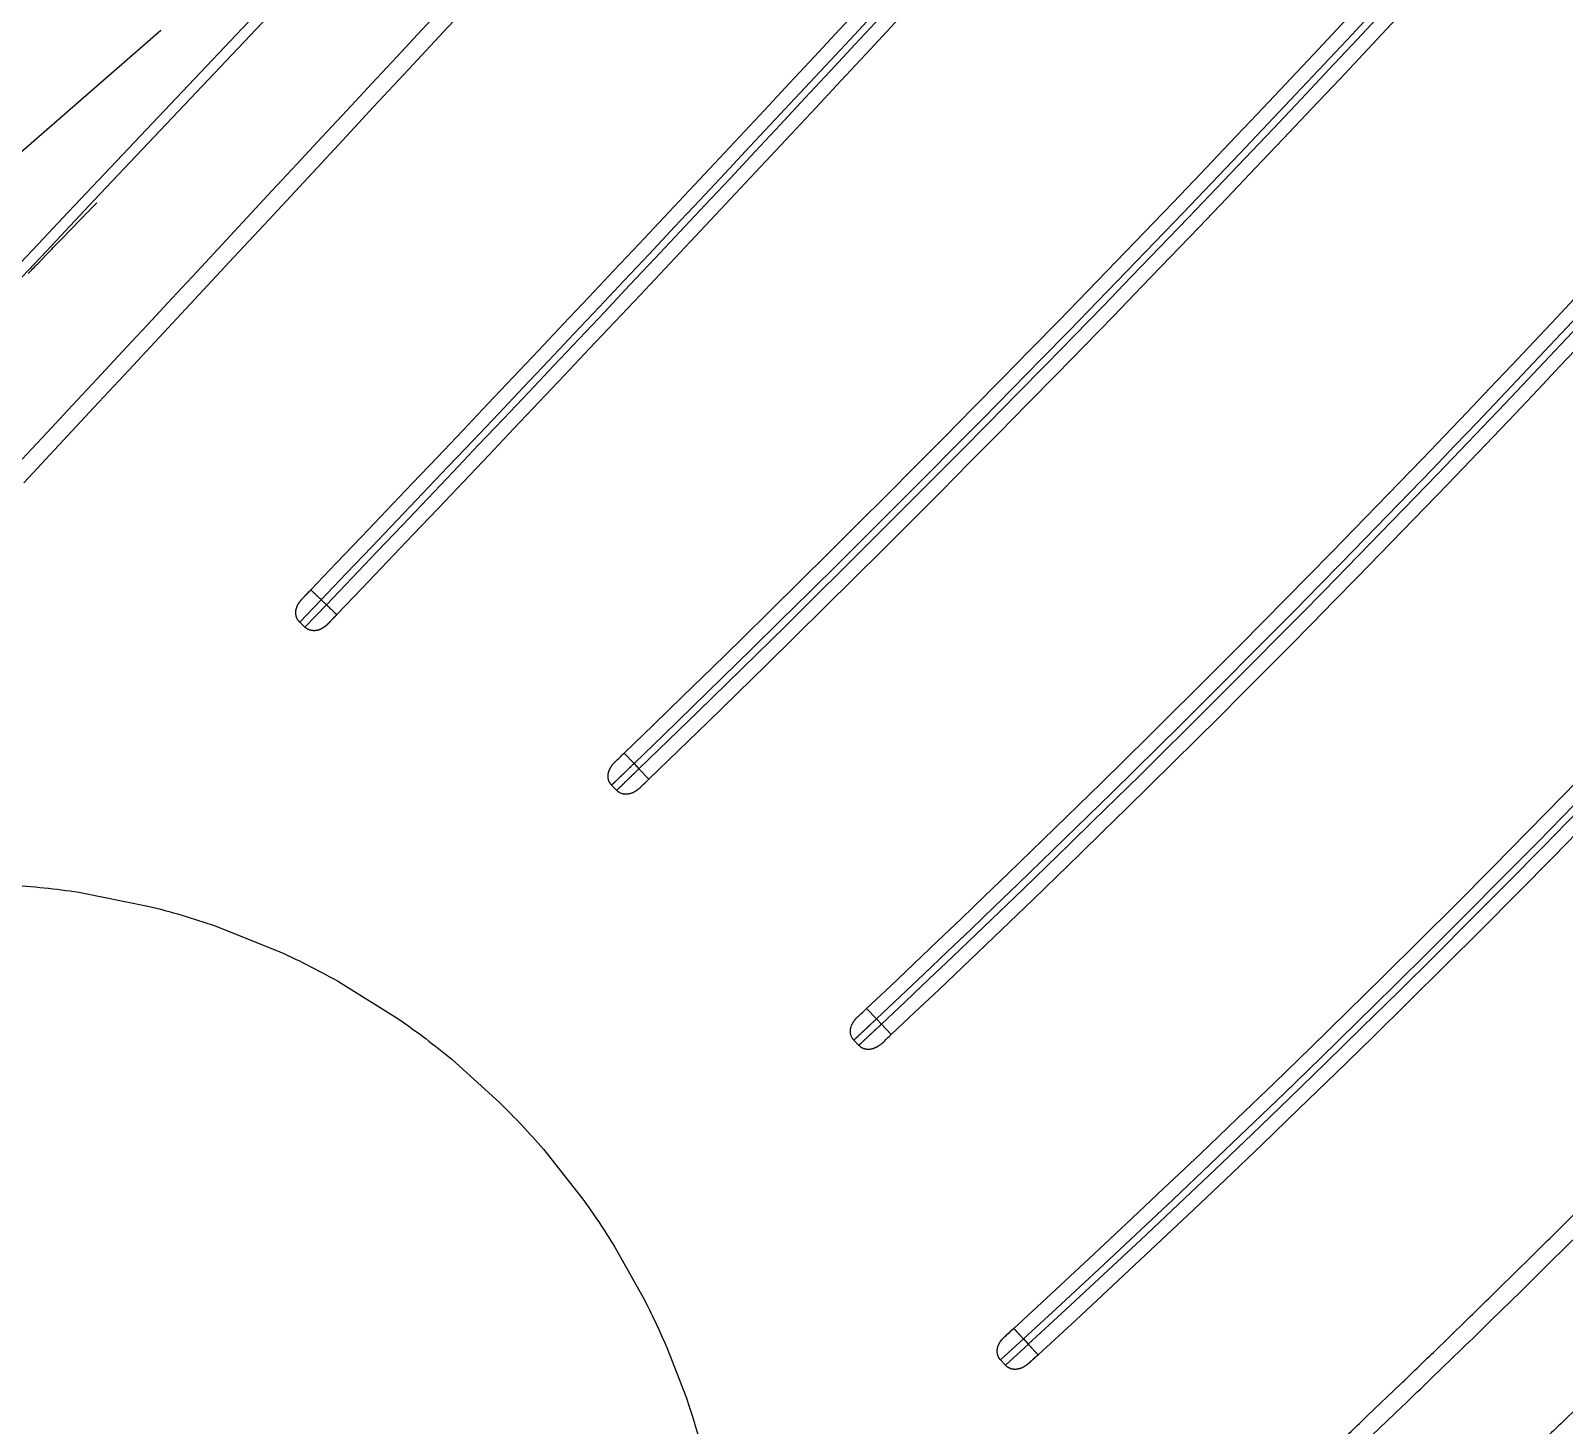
# Model space of a CAD drawing. Extents: x 527 to 614, y 487 to 635.
# Drawn here: x 597.581 to 599.717, y 514.721 to 516.664 of the extents above; entities that cross this region are included whole.
import ezdxf

# ---------------------------------------------------------------- set-up
doc = ezdxf.new("R2010")
doc.units = 0
doc.header["$MEASUREMENT"] = 0
doc.layers.add('1', color=4, linetype='Continuous')
doc.layers.add('204', color=7, linetype='Continuous')

# ---------------------------------------------------------------- blocks, each defined once
blk = doc.blocks.new('55')
at = {"layer": '204', "color": 4, "linetype": 'Continuous'}
for p, q in [((-4.838795, -3.407174), (-6.270429, -4.651675)), ((-4.615536, -4.200095), (-4.645482, -4.231372)), ((-4.638165, -4.238378), (-4.608219, -4.2071)), ((-4.615493, -4.200136), (-4.60827, -4.207052)), ((-4.638208, -4.238336), (-4.645431, -4.23142)), ((-4.179693, -4.428395), (-4.193582, -4.414004)), ((-4.179693, -4.428395), (-4.17276, -4.435601)), ((-4.17276, -4.435601), (-4.158871, -4.449992)), ((-4.203945, -4.465643), (-4.210878, -4.458437)), ((-3.84187, -4.784099), (-3.855577, -4.769535)), ((-3.84187, -4.784099), (-3.835031, -4.791395)), ((-3.835031, -4.791395), (-3.821324, -4.805959)), ((-3.866597, -4.821036), (-3.873436, -4.81374)), ((-3.637158, -5.229986), (-3.669101, -5.259221)), ((-3.637117, -5.230031), (-3.630366, -5.237408)), ((-3.662242, -5.266715), (-3.630299, -5.237481)), ((-3.662282, -5.266671), (-3.669034, -5.259294))]:
    blk.add_line(p, q, dxfattribs=at)
for points in [[(-3.151345, -5.364162), (-3.109678, -5.324321, 0.00073072), (-3.068124, -5.284357), (-3.026685, -5.244264, 0.00073081), (-2.985358, -5.204049), (-2.944148, -5.163706, 0.00073083), (-2.90305, -5.123241), (-2.862071, -5.082649, 0.00073086)], [(-3.20371, -5.380703, 0.0008093), (-3.157626, -5.336854), (-3.111691, -5.292854, 0.00080931), (-3.065898, -5.248709), (-3.020252, -5.204414, 0.00080925), (-2.974749, -5.159974), (-2.929393, -5.115383, 0.00080913), (-2.88418, -5.070647), (-2.839115, -5.025761, 0.00080895)], [(-2.837286, -5.29807), (-2.888534, -5.348108, -0.00089988), (-2.939966, -5.397971)], [(-4.815951, -3.383216, -0.00006143), (-4.793104, -3.359274)], [(-1.030664, 0.295698, -0.00000094), (-1.065456, 0.258308)], [(-1.100247, 0.220917, -0.00000086), (-1.13504, 0.183527)], [(-1.169832, 0.146137, -0.00000077), (-1.204625, 0.108746)], [(-1.239418, 0.071355, -0.00000068), (-1.274211, 0.033965)], [(-1.309005, -0.003426, -0.0000006), (-1.343799, -0.040817)], [(-1.378593, -0.078208, -0.00000051), (-1.413388, -0.1156)], [(-1.448182, -0.152991, -0.00000042), (-1.482977, -0.190382)], [(-1.517772, -0.227774, -0.00000034), (-1.552567, -0.265165)], [(-1.587362, -0.302557, -0.00000025), (-1.622158, -0.339948)], [(-1.656953, -0.37734, -0.00000016), (-1.691748, -0.414732)], [(-1.726544, -0.452123, -0.00000007), (-1.76134, -0.489515)], [(-1.865726, -0.60169, 0.00000006), (-1.900522, -0.639082)], [(-1.935318, -0.676474, 0.00000005), (-1.970113, -0.713866)], [(-2.004909, -0.751257, 0.00000005), (-2.039704, -0.788649)], [(-2.0745, -0.826041, 0.00000005), (-2.109295, -0.863433)], [(-2.144091, -0.900825, 0.00000005), (-2.178886, -0.938217)], [(-2.213682, -0.975608, 0.00000005), (-2.248478, -1.013)], [(-2.283273, -1.050392, 0.00000005), (-2.318069, -1.087784)], [(-2.352864, -1.125176, 0.00000005), (-2.38766, -1.162568)], [(-2.422455, -1.19996, 0.00000005), (-2.45725, -1.237351)], [(-2.492046, -1.274743, 0.00000005), (-2.526841, -1.312135)], [(-2.561637, -1.349527, 0.00000005), (-2.596432, -1.386919)], [(-2.631228, -1.424311, 0.00000005), (-2.666023, -1.461703)], [(-2.700818, -1.499095, 0.00000005), (-2.735614, -1.536487)], [(-2.770409, -1.573879, 0.00000005), (-2.805205, -1.611271)], [(-2.84, -1.648663, 0.00000005), (-2.874795, -1.686055)], [(-2.909591, -1.723447, 0.00000005), (-2.944386, -1.760839)], [(-2.979181, -1.798231, 0.00000005), (-3.013977, -1.835623)], [(-3.048772, -1.873015, 0.00000005), (-3.083567, -1.910407)], [(-3.118363, -1.947799, 0.00000005), (-3.153158, -1.985191)], [(-3.187953, -2.022583, 0.00000005), (-3.222749, -2.059975)], [(-3.257544, -2.097367, 0.00000005), (-3.292339, -2.134759)], [(-3.327135, -2.172151, 0.00000005), (-3.36193, -2.209543)], [(-3.396725, -2.246935, 0.00000005), (-3.43152, -2.284328)], [(-3.466316, -2.32172, 0.00000005), (-3.501111, -2.359112)], [(-3.535906, -2.396504, 0.00000005), (-3.570701, -2.433896)], [(-3.605496, -2.471288, 0.00000005), (-3.640292, -2.50868)], [(-3.675087, -2.546073, 0.00000005), (-3.709882, -2.583465)], [(-3.744677, -2.620857, 0.00000005), (-3.779472, -2.658249)], [(-3.814267, -2.695641, 0.00000005), (-3.849063, -2.733033)], [(-3.883858, -2.770426, 0.00000005), (-3.918653, -2.807818)], [(-3.953448, -2.84521, 0.00000005), (-3.988243, -2.882602)], [(-4.023038, -2.919995, 0.00000005), (-4.057833, -2.957387)], [(-4.092628, -2.994779, 0.00000005), (-4.127423, -3.032171)], [(-4.162218, -3.069564, 0.00000005), (-4.197014, -3.106956)], [(-4.231809, -3.144348, 0.00000005), (-4.266604, -3.18174)], [(-4.301399, -3.219133, 0.00000005), (-4.336194, -3.256525)], [(-4.370989, -3.293917, 0.00000005), (-4.405784, -3.33131)], [(-4.440579, -3.368702, 0.00000005), (-4.475374, -3.406094), (-4.510169, -3.443487, 0.00000005), (-4.544964, -3.480879), (-4.579759, -3.518271, 0.00000005), (-4.614554, -3.555664), (-4.649349, -3.593056, 0.00000005), (-4.684144, -3.630448), (-4.718938, -3.667841, 0.00000005), (-4.753733, -3.705233), (-4.788528, -3.742626, 0.00000005), (-4.823323, -3.780018), (-4.858118, -3.81741, 0.00000005), (-4.892913, -3.854803), (-4.927708, -3.892195, 0.00000006), (-4.962503, -3.929588), (-4.997298, -3.96698, 0.00000006), (-5.032093, -4.004373)], [(-5.066888, -4.041765, 0.00000006), (-5.101682, -4.079158)], [(-5.136476, -4.116549, 0.00000006), (-5.171272, -4.153943)], [(-5.206071, -4.19134, 0.00000005), (-5.240862, -4.228728)], [(-5.275639, -4.266101, 0.00000006), (-5.310451, -4.303513)], [(-5.345316, -4.340981, 0.00000005), (-5.380041, -4.378298)], [(-5.414557, -4.415391, 0.00000008), (-5.44963, -4.453083)], [(-5.485522, -4.491655, -0.00000005), (-5.51922, -4.527868)], [(-5.549684, -4.560606, 0.00000062), (-5.588809, -4.602653)], [(-5.649071, -4.667417, 0.00000318), (-5.727989, -4.752233)], [(-0.88808, 0.413868, -0.00000008), (-0.936805, 0.361503)], [(-0.98553, 0.309139, -0.00000008), (-1.034255, 0.256774)], [(-1.082979, 0.204409, -0.00000006), (-1.131704, 0.152045)], [(-1.180429, 0.09968, -0.00000004), (-1.229154, 0.047316)], [(-1.277879, -0.005049, -0.00000003), (-1.326604, -0.057414)], [(-1.667679, -0.423967, 0.00000004), (-1.716404, -0.476332)], [(-1.765129, -0.528696, 0.00000005), (-1.813854, -0.581061)], [(-1.862579, -0.633426, 0.00000006), (-1.911304, -0.685791)], [(-1.960029, -0.738156, 0.00000006), (-2.008754, -0.79052)], [(-2.057479, -0.842885, 0.00000006), (-2.106204, -0.89525)], [(-2.154929, -0.947615, 0.00000006), (-2.203654, -0.99998)], [(-2.252379, -1.052345, 0.00000006), (-2.301104, -1.10471)], [(-2.349829, -1.157075, 0.00000006), (-2.398553, -1.20944)], [(-2.447278, -1.261805, 0.00000006), (-2.496003, -1.31417)], [(-2.544728, -1.366535, 0.00000006), (-2.593453, -1.4189)], [(-2.642177, -1.471265, 0.00000006), (-2.690902, -1.52363)], [(-2.739627, -1.575995, 0.00000006), (-2.788352, -1.62836)], [(-2.837076, -1.680725, 0.00000006), (-2.885801, -1.73309)], [(-2.934526, -1.785455, 0.00000006), (-2.983251, -1.83782)], [(-3.031975, -1.890185, 0.00000006), (-3.0807, -1.94255)], [(-3.129424, -1.994915, 0.00000006), (-3.178149, -2.04728)], [(-3.226874, -2.099646, 0.00000006), (-3.275598, -2.152011)], [(-3.324323, -2.204376, 0.00000006), (-3.373047, -2.256741)], [(-3.421772, -2.309106, 0.00000006), (-3.470497, -2.361471)], [(-3.519221, -2.413837, 0.00000006), (-3.567946, -2.466202)], [(-3.61667, -2.518567, 0.00000006), (-3.665395, -2.570932)], [(-3.714119, -2.623298, 0.00000006), (-3.762844, -2.675663)], [(-3.811568, -2.728028, 0.00000006), (-3.860293, -2.780394)], [(-3.909017, -2.832759, 0.00000006), (-3.957741, -2.885124)], [(-4.006466, -2.93749, 0.00000006), (-4.05519, -2.989855)], [(-4.103915, -3.04222, 0.00000006), (-4.152639, -3.094586)], [(-4.201363, -3.146951, 0.00000006), (-4.250088, -3.199317)], [(-4.298812, -3.251682, 0.00000006), (-4.347536, -3.304048)], [(-4.39626, -3.356413, 0.00000006), (-4.444985, -3.408778), (-4.493709, -3.461144, 0.00000006), (-4.542433, -3.513509), (-4.591158, -3.565875, 0.00000006), (-4.639882, -3.61824), (-4.688606, -3.670606, 0.00000006), (-4.73733, -3.722972), (-4.786055, -3.775338, 0.00000007), (-4.834778, -3.827703), (-4.883501, -3.880067, 0.00000007), (-4.932227, -3.932434), (-4.980957, -3.984806, 0.00000006), (-5.029675, -4.037165)], [(-5.078374, -4.089504, 0.00000007), (-5.127123, -4.141896)], [(-5.175946, -4.194368, 0.00000008), (-5.224571, -4.246628)], [(-5.272906, -4.298575, 0.00000013), (-5.32202, -4.35136)], [(-5.372281, -4.405377, 0.00000015), (-5.419468, -4.456092)], [(-5.462129, -4.501941, 0.00000026), (-5.516918, -4.560825)], [(-5.601305, -4.651521, 0.00000027), (-5.711819, -4.770296)], [(-5.023811, -3.74566, -0.00019009), (-5.010545, -3.731898), (-4.998547, -3.719462, -0.00028486), (-4.983112, -3.703523), (-4.959306, -3.679014, -0.00025228), (-4.92811, -3.646943)], [(-4.629941, -4.186313), (-4.630143, -4.186524, 0.00001525), (-4.630346, -4.186735), (-4.630548, -4.186946, 0.00001523), (-4.63075, -4.187157), (-4.630953, -4.187368, 0.00001391), (-4.631155, -4.18758), (-4.631357, -4.187791, 0.00001294), (-4.63156, -4.188002), (-4.631762, -4.188213, 0.00001191), (-4.631964, -4.188424), (-4.632166, -4.188635, 0.00001092), (-4.632368, -4.188846), (-4.632569, -4.189056, 0.00000994), (-4.632771, -4.189267), (-4.632972, -4.189477, 0.00000897), (-4.633173, -4.189687), (-4.633373, -4.189896, 0.000008), (-4.633573, -4.190105), (-4.633773, -4.190314, 0.00000704), (-4.633973, -4.190522), (-4.634172, -4.19073, 0.00000609), (-4.63437, -4.190938), (-4.634568, -4.191145, 0.00000513), (-4.634766, -4.191352), (-4.634963, -4.191558, 0.00000416), (-4.635159, -4.191763), (-4.635355, -4.191968, 0.00000319), (-4.635551, -4.192172), (-4.635745, -4.192375, 0.0000022), (-4.635939, -4.192578), (-4.636133, -4.19278, 0.0000012), (-4.636325, -4.192982), (-4.636517, -4.193182, 0.00000015), (-4.636708, -4.193382), (-4.636898, -4.193581, -0.00000008), (-4.637088, -4.193779), (-4.637277, -4.193977, 0.00000495), (-4.637466, -4.194174), (-4.637654, -4.19437, 0.0000116), (-4.637841, -4.194566), (-4.638027, -4.194761, 0.00001803), (-4.638213, -4.194955), (-4.638398, -4.195149, 0.00002475), (-4.638582, -4.195342), (-4.638766, -4.195534, 0.00003161), (-4.638949, -4.195725), (-4.63913, -4.195915, 0.00003886), (-4.639311, -4.196105), (-4.639492, -4.196294, 0.00004576), (-4.63967, -4.196481), (-4.639847, -4.196667, 0.00005528), (-4.640025, -4.196854), (-4.640207, -4.197044, 0.00005692), (-4.640377, -4.197223), (-4.64053, -4.197383, 0.00009242), (-4.640723, -4.197587), (-4.641019, -4.197898, 0.00009006), (-4.641404, -4.198303)], [(-4.629941, -4.186313), (-4.629933, -4.186322, 0.01447989), (-4.629905, -4.186349), (-4.629857, -4.186394, 0.0003555), (-4.62979, -4.186459), (-4.629701, -4.186544, 0.00011482), (-4.629592, -4.186649), (-4.62946, -4.186776, 0.00005644), (-4.629306, -4.186923), (-4.629129, -4.187092, 0.00003458), (-4.62893, -4.187283), (-4.628707, -4.187496, 0.00002394), (-4.628462, -4.187731), (-4.628193, -4.187987, 0.00001803), (-4.627903, -4.188265), (-4.62759, -4.188565, 0.00001442), (-4.627256, -4.188884), (-4.6269, -4.189225, 0.00001208), (-4.626524, -4.189584), (-4.626129, -4.189962, 0.00001049), (-4.625715, -4.190358), (-4.625283, -4.19077, 0.00000938), (-4.624836, -4.191198), (-4.624372, -4.191641, 0.0000086), (-4.623896, -4.192096), (-4.623406, -4.192564, 0.00000804), (-4.622906, -4.193042), (-4.622396, -4.19353, 0.00000767), (-4.621877, -4.194025), (-4.62135, -4.194528, 0.00000735), (-4.620821, -4.195034), (-4.62029, -4.195541, 0.00000741), (-4.619749, -4.196059), (-4.619194, -4.196588, 0.00000667), (-4.618672, -4.197087), (-4.618199, -4.197539, 0.00000927), (-4.6176, -4.198111), (-4.616691, -4.198979, 0.00000808), (-4.615509, -4.200107)], [(-4.645452, -4.231392), (-4.645671, -4.23118, -0.00468637), (-4.645886, -4.230963), (-4.646098, -4.230741, -0.00463712), (-4.646307, -4.230515), (-4.646512, -4.230284, -0.0045358), (-4.646713, -4.23005), (-4.64691, -4.229811, -0.00446919), (-4.647103, -4.229569), (-4.647292, -4.229322, -0.00441916), (-4.647476, -4.229072), (-4.647657, -4.228819, -0.00438889), (-4.647833, -4.228563), (-4.648005, -4.228303, -0.00437752), (-4.648172, -4.22804), (-4.648334, -4.227774, -0.00438524), (-4.648491, -4.227506), (-4.648644, -4.227235, -0.00441158), (-4.648792, -4.226962), (-4.648934, -4.226687, -0.00445445), (-4.649072, -4.226409), (-4.649205, -4.226128, -0.00441123), (-4.649332, -4.225845), (-4.649455, -4.22556, -0.00432456), (-4.649574, -4.225272), (-4.649687, -4.224982, -0.00426033), (-4.649795, -4.22469), (-4.649899, -4.224395, -0.00420468), (-4.649997, -4.2241), (-4.650091, -4.223802, -0.00416163), (-4.650179, -4.223503), (-4.650263, -4.223202, -0.00413019), (-4.650342, -4.222901), (-4.650415, -4.222598, -0.00411084), (-4.650484, -4.222294), (-4.650547, -4.221989, -0.00410335), (-4.650605, -4.221684), (-4.650658, -4.221378, -0.00410873), (-4.650707, -4.221071), (-4.65075, -4.220764, -0.00410414), (-4.650788, -4.220456), (-4.65082, -4.220148, -0.00400607), (-4.650849, -4.219838), (-4.650872, -4.219528, -0.00392903), (-4.65089, -4.219218), (-4.650903, -4.218907, -0.00385407), (-4.650912, -4.218595), (-4.650916, -4.218284, -0.00378982), (-4.650915, -4.217972), (-4.65091, -4.217661, -0.00373324), (-4.6509, -4.217349), (-4.650885, -4.217038, -0.00368553), (-4.650865, -4.216727), (-4.650841, -4.216417, -0.00364652), (-4.650813, -4.216107), (-4.65078, -4.215797, -0.00361626), (-4.650743, -4.215489), (-4.650701, -4.215181, -0.00359541), (-4.650655, -4.214874), (-4.650604, -4.214568, -0.00356317), (-4.650549, -4.214263), (-4.65049, -4.213959, -0.00346268), (-4.650426, -4.213655), (-4.650359, -4.213352, -0.003383), (-4.650287, -4.213049), (-4.650211, -4.212748, -0.00330178), (-4.650131, -4.212447), (-4.650047, -4.212147, -0.00322738), (-4.649959, -4.211849), (-4.649868, -4.211551, -0.00315717), (-4.649772, -4.211255), (-4.649673, -4.210959, -0.00309218), (-4.649571, -4.210665), (-4.649465, -4.210373, -0.00303224), (-4.649355, -4.210081), (-4.649242, -4.209791, -0.00297756), (-4.649125, -4.209503), (-4.649005, -4.209216, -0.00292808), (-4.648882, -4.208931), (-4.648755, -4.208647, -0.00288428), (-4.648626, -4.208366), (-4.648493, -4.208085, -0.00284339), (-4.648357, -4.207807), (-4.648218, -4.20753, -0.00276848), (-4.648076, -4.207254), (-4.647931, -4.20698, -0.00267876), (-4.647783, -4.206708), (-4.647632, -4.206437, -0.00259126), (-4.647478, -4.206167), (-4.647321, -4.205899, -0.002504), (-4.647162, -4.205632), (-4.647, -4.205367, -0.0024175), (-4.646836, -4.205103), (-4.646668, -4.204841, -0.00233198), (-4.646499, -4.20458), (-4.646327, -4.204321, -0.00224762), (-4.646152, -4.204063), (-4.645975, -4.203807, -0.00216454), (-4.645796, -4.203552), (-4.645615, -4.203298, -0.0020829), (-4.645432, -4.203046), (-4.645246, -4.202796, -0.00200263), (-4.645059, -4.202546), (-4.644869, -4.202299, -0.00192434), (-4.644678, -4.202052), (-4.644485, -4.201807, -0.00184613), (-4.64429, -4.201564), (-4.644093, -4.201322, -0.0017747), (-4.643894, -4.201081), (-4.643694, -4.200842, -0.0016872), (-4.643493, -4.200604), (-4.643291, -4.20037, -0.0016611), (-4.643085, -4.200133), (-4.642872, -4.199892, -0.00144567), (-4.642672, -4.199667), (-4.64249, -4.199464, -0.00192339), (-4.642253, -4.199207), (-4.641886, -4.198815, -0.00154108), (-4.641404, -4.198303)], [(-4.608249, -4.207082), (-4.607735, -4.207572, -0.00000502), (-4.607215, -4.208069), (-4.60669, -4.208571, -0.0000048), (-4.606159, -4.209078), (-4.605625, -4.209589, -0.00000459), (-4.605088, -4.210101), (-4.60455, -4.210616, -0.00000441), (-4.604011, -4.21113), (-4.603474, -4.211643, -0.00000426), (-4.602939, -4.212154), (-4.602409, -4.212661, -0.00000414), (-4.601884, -4.213163), (-4.601365, -4.213659, -0.00000405), (-4.600855, -4.214146), (-4.600355, -4.214625, -0.000004), (-4.599865, -4.215092), (-4.599389, -4.215548, -0.00000398), (-4.598926, -4.215991), (-4.598478, -4.216419, -0.000004), (-4.598046, -4.216831), (-4.597633, -4.217227, -0.00000407), (-4.597237, -4.217605), (-4.596861, -4.217964, -0.00000421), (-4.596505, -4.218304), (-4.596171, -4.218624, -0.00000445), (-4.595858, -4.218923), (-4.595567, -4.219201, -0.00000485), (-4.595299, -4.219458), (-4.595053, -4.219693, -0.00000549), (-4.594831, -4.219906), (-4.594631, -4.220096, -0.00000667), (-4.594454, -4.220266), (-4.594299, -4.220414, -0.00000872), (-4.594168, -4.22054), (-4.59406, -4.220643, -0.00001436), (-4.593969, -4.22073), (-4.593887, -4.220808, -0.00006286), (-4.593816, -4.220876)], [(-4.593816, -4.220876), (-4.594018, -4.221087, -0.00000092), (-4.59422, -4.221298), (-4.594422, -4.221509, -0.00000092), (-4.594624, -4.22172), (-4.594826, -4.221932, -0.00000091), (-4.595028, -4.222143), (-4.59523, -4.222354, -0.0000009), (-4.595432, -4.222566), (-4.595634, -4.222777, -0.00000089), (-4.595836, -4.222988), (-4.596038, -4.223199, -0.00000088), (-4.59624, -4.22341), (-4.596441, -4.22362, -0.00000087), (-4.596642, -4.223831), (-4.596843, -4.224041, -0.00000087), (-4.597044, -4.224251), (-4.597245, -4.22446, -0.00000087), (-4.597445, -4.22467), (-4.597645, -4.224878, -0.00000086), (-4.597844, -4.225087), (-4.598043, -4.225295, -0.00000086), (-4.598242, -4.225503), (-4.59844, -4.22571, -0.00000086), (-4.598637, -4.225916), (-4.598835, -4.226122, -0.00000087), (-4.599031, -4.226328), (-4.599227, -4.226533, -0.00000087), (-4.599422, -4.226737), (-4.599617, -4.226941, -0.00000088), (-4.599811, -4.227144), (-4.600005, -4.227346, -0.00000088), (-4.600197, -4.227547), (-4.600389, -4.227748, -0.0000009), (-4.600581, -4.227948), (-4.600771, -4.228147, -0.00000051), (-4.600961, -4.228345), (-4.60115, -4.228543, 0.0000025), (-4.601339, -4.22874), (-4.601526, -4.228937, 0.00000631), (-4.601714, -4.229132), (-4.6019, -4.229327, 0.00001003), (-4.602086, -4.229522), (-4.602271, -4.229715, 0.0000139), (-4.602456, -4.229908), (-4.602639, -4.2301, 0.00001786), (-4.602822, -4.230292), (-4.603004, -4.230482, 0.00002205), (-4.603185, -4.230671), (-4.603365, -4.23086, 0.00002604), (-4.603544, -4.231047), (-4.603721, -4.231233, 0.00003153), (-4.6039, -4.23142), (-4.604081, -4.23161, 0.00003252), (-4.604251, -4.231788), (-4.604404, -4.231948, 0.00005289), (-4.604598, -4.232152), (-4.604894, -4.232462, 0.00005164), (-4.605279, -4.232866)], [(-4.605279, -4.232866), (-4.605494, -4.233089, -0.00136345), (-4.60571, -4.233311), (-4.605928, -4.233533, -0.00135649), (-4.606147, -4.233753), (-4.606368, -4.233972, -0.00143841), (-4.606591, -4.23419), (-4.606815, -4.234407, -0.00149949), (-4.60704, -4.234623), (-4.607267, -4.234837, -0.00156786), (-4.607495, -4.235051), (-4.607725, -4.235262, -0.00163643), (-4.607956, -4.235473), (-4.608189, -4.235681, -0.00170709), (-4.608423, -4.235889), (-4.608659, -4.236094, -0.00177942), (-4.608896, -4.236298), (-4.609135, -4.2365, -0.00185359), (-4.609375, -4.236701), (-4.609617, -4.236899, -0.00192958), (-4.60986, -4.237095), (-4.610105, -4.23729, -0.0020074), (-4.610351, -4.237482), (-4.610599, -4.237673, -0.00208705), (-4.610848, -4.237861), (-4.611099, -4.238047, -0.00216847), (-4.611352, -4.23823), (-4.611606, -4.238412, -0.00225162), (-4.611861, -4.238591), (-4.612118, -4.238767, -0.0023364), (-4.612376, -4.238941), (-4.612636, -4.239112, -0.00242269), (-4.612898, -4.239281), (-4.613161, -4.239447, -0.00251034), (-4.613426, -4.23961), (-4.613692, -4.23977, -0.00259915), (-4.613959, -4.239927), (-4.614229, -4.240082, -0.00268888), (-4.614499, -4.240233), (-4.614772, -4.240381, -0.00277929), (-4.615046, -4.240527), (-4.615321, -4.240669, -0.00286994), (-4.615598, -4.240807), (-4.615876, -4.240943, -0.00296089), (-4.616157, -4.241075), (-4.616438, -4.241204, -0.00304229), (-4.616722, -4.241329), (-4.617007, -4.241451, -0.00307129), (-4.617294, -4.241569), (-4.617583, -4.241684, -0.00310563), (-4.617873, -4.241796), (-4.618165, -4.241904, -0.00314543), (-4.618458, -4.242008), (-4.618753, -4.242108, -0.00319214), (-4.619049, -4.242205), (-4.619347, -4.242298, -0.00324482), (-4.619645, -4.242387), (-4.619945, -4.242471, -0.00330369), (-4.620246, -4.242552), (-4.620548, -4.242629, -0.00336856), (-4.62085, -4.242702), (-4.621154, -4.24277, -0.00343925), (-4.621458, -4.242835), (-4.621763, -4.242894, -0.00351593), (-4.622069, -4.24295), (-4.622375, -4.243001, -0.00359716), (-4.622682, -4.243048), (-4.622989, -4.24309, -0.00368708), (-4.623296, -4.243127), (-4.623604, -4.24316, -0.00379542), (-4.623913, -4.243188), (-4.624223, -4.243211, -0.00382349), (-4.624534, -4.24323), (-4.624845, -4.243244, -0.00381858), (-4.625156, -4.243253), (-4.625468, -4.243257, -0.00383193), (-4.62578, -4.243257), (-4.626092, -4.243251, -0.00385452), (-4.626404, -4.243241), (-4.626716, -4.243226, -0.00388747), (-4.627028, -4.243206), (-4.627339, -4.243181, -0.00393061), (-4.62765, -4.243152), (-4.627961, -4.243117, -0.0039838), (-4.62827, -4.243077), (-4.628579, -4.243033, -0.00404681), (-4.628886, -4.242983), (-4.629193, -4.242928, -0.00411994), (-4.629498, -4.242868), (-4.629802, -4.242804, -0.00420157), (-4.630104, -4.242734), (-4.630405, -4.242659, -0.00429615), (-4.630704, -4.242579), (-4.631002, -4.242493, -0.00435306), (-4.631299, -4.242403), (-4.631595, -4.242307, -0.00431234), (-4.631889, -4.242205), (-4.632182, -4.242099, -0.0042912), (-4.632473, -4.241987), (-4.632762, -4.241871, -0.00428018), (-4.63305, -4.241749), (-4.633335, -4.241623, -0.00428366), (-4.633619, -4.241491), (-4.633899, -4.241355, -0.00430101), (-4.634178, -4.241214), (-4.634454, -4.241068, -0.00432807), (-4.634727, -4.240917), (-4.634997, -4.240762, -0.00438143), (-4.635265, -4.240602), (-4.635529, -4.240437, -0.00440169), (-4.63579, -4.240268), (-4.636046, -4.240096, -0.0045963), (-4.636302, -4.239916), (-4.636559, -4.239728, -0.00422532), (-4.636799, -4.239547), (-4.637015, -4.239382, -0.00533953), (-4.637282, -4.239163), (-4.637679, -4.23882, -0.00424339), (-4.638191, -4.238366)], [(-4.210875, -4.458438), (-4.211418, -4.457848, -0.01024668), (-4.211929, -4.457245), (-4.212408, -4.456628, -0.01078946), (-4.212855, -4.455997), (-4.21327, -4.455354, -0.01072049), (-4.213654, -4.4547), (-4.214006, -4.454035, -0.01071925), (-4.214327, -4.45336), (-4.214617, -4.452676, -0.01063035), (-4.214877, -4.451984), (-4.215106, -4.451284, -0.01050378), (-4.215305, -4.450578), (-4.215473, -4.449866, -0.01034268), (-4.215612, -4.449149), (-4.215721, -4.448427, -0.01016165), (-4.215801, -4.447703), (-4.215851, -4.446975, -0.00997195), (-4.215873, -4.446246), (-4.215865, -4.445516, -0.00969722), (-4.21583, -4.444786), (-4.215767, -4.444056, -0.0091322), (-4.215678, -4.443326), (-4.215562, -4.442598, -0.00856324), (-4.215422, -4.441871), (-4.215257, -4.441147, -0.00801981), (-4.21507, -4.440426), (-4.214859, -4.439709, -0.00751324), (-4.214626, -4.438995), (-4.214372, -4.438287, -0.0070531), (-4.214097, -4.437583), (-4.213802, -4.436886, -0.00664372), (-4.213489, -4.436194), (-4.213157, -4.43551, -0.00628923), (-4.212808, -4.434833), (-4.212442, -4.434164, -0.00598436), (-4.212061, -4.433504), (-4.211664, -4.432853, -0.00575014), (-4.211252, -4.432211), (-4.210826, -4.431579, -0.00551351), (-4.210389, -4.43096), (-4.209943, -4.430356, -0.00552576), (-4.209477, -4.429755), (-4.208988, -4.429155, -0.00495606), (-4.208522, -4.4286), (-4.208095, -4.428103, -0.00682339), (-4.207531, -4.427499), (-4.206641, -4.426614, -0.00593989), (-4.205463, -4.425481)], [(-4.1797, -4.428385), (-4.180327, -4.428991, -0.00001936), (-4.180953, -4.429596), (-4.18158, -4.430201, -0.00001941), (-4.182205, -4.430805), (-4.182831, -4.431409, -0.00001786), (-4.183455, -4.432012), (-4.184078, -4.432613, -0.00001677), (-4.1847, -4.433213), (-4.185321, -4.433812, -0.00001563), (-4.18594, -4.434409), (-4.186557, -4.435005, -0.00001455), (-4.187172, -4.435598), (-4.187785, -4.436189, -0.0000135), (-4.188395, -4.436778), (-4.189003, -4.437364, -0.00001248), (-4.189608, -4.437948), (-4.190211, -4.438529, -0.00001148), (-4.19081, -4.439106), (-4.191406, -4.439681, -0.00001049), (-4.191998, -4.440252), (-4.192586, -4.440819, -0.0000095), (-4.193171, -4.441382), (-4.193752, -4.441942, -0.00000851), (-4.194328, -4.442497), (-4.1949, -4.443048, -0.00000751), (-4.195467, -4.443595), (-4.19603, -4.444137, -0.00000649), (-4.196587, -4.444674), (-4.19714, -4.445206, -0.00000545), (-4.197686, -4.445733), (-4.198228, -4.446254, -0.00000436), (-4.198763, -4.44677), (-4.199293, -4.44728, -0.00000321), (-4.199816, -4.447785), (-4.200334, -4.448283, -0.000002), (-4.200845, -4.448775), (-4.20135, -4.449262, -0.00000123), (-4.201848, -4.449742), (-4.20234, -4.450215, -0.0000004), (-4.202825, -4.450683), (-4.203303, -4.451143, 0.0000005), (-4.203774, -4.451597), (-4.204238, -4.452043, 0.00000149), (-4.204695, -4.452483), (-4.205143, -4.452915, 0.00000257), (-4.205585, -4.45334), (-4.206018, -4.453758, 0.0000038), (-4.206444, -4.454168), (-4.206862, -4.45457, 0.00000511), (-4.20727, -4.454964), (-4.207668, -4.455348, 0.00000689), (-4.208063, -4.455728), (-4.208457, -4.456107, 0.0000079), (-4.208821, -4.456458), (-4.209146, -4.456772, 0.00001369), (-4.209543, -4.457154), (-4.210127, -4.457717, 0.00001572), (-4.210875, -4.458438)], [(-4.203944, -4.465654), (-4.203626, -4.465346, -0.00004789), (-4.203297, -4.465029), (-4.202959, -4.464702, -0.00004264), (-4.202612, -4.464367), (-4.202255, -4.464022, -0.00003454), (-4.201889, -4.463669), (-4.201514, -4.463308, -0.00002867), (-4.201131, -4.462938), (-4.200738, -4.462559, -0.00002349), (-4.200338, -4.462173), (-4.199928, -4.461778, -0.00001909), (-4.199511, -4.461376), (-4.199085, -4.460966, -0.00001526), (-4.198652, -4.460548), (-4.19821, -4.460123, -0.0000119), (-4.197762, -4.45969), (-4.197305, -4.45925, -0.00000892), (-4.196841, -4.458803), (-4.19637, -4.45835, -0.00000625), (-4.195892, -4.457889), (-4.195407, -4.457422, -0.00000383), (-4.194915, -4.456948), (-4.194417, -4.456468, -0.00000163), (-4.193912, -4.455982), (-4.193401, -4.455489, 0.00000041), (-4.192883, -4.454991), (-4.19236, -4.454487, 0.00000227), (-4.19183, -4.453977), (-4.191295, -4.453461, 0.00000331), (-4.190753, -4.452939), (-4.190206, -4.452412, 0.00000384), (-4.189654, -4.45188), (-4.189097, -4.451343, 0.00000445), (-4.188534, -4.450802), (-4.187967, -4.450255, 0.00000502), (-4.187395, -4.449704), (-4.186819, -4.449149, 0.00000559), (-4.186238, -4.448589), (-4.185653, -4.448026, 0.00000616), (-4.185065, -4.447459), (-4.184473, -4.446888, 0.00000672), (-4.183877, -4.446314), (-4.183278, -4.445736, 0.00000729), (-4.182676, -4.445156), (-4.18207, -4.444572, 0.00000786), (-4.181463, -4.443986), (-4.180853, -4.443398, 0.00000848), (-4.180239, -4.442807), (-4.179623, -4.442213, 0.000009), (-4.179007, -4.441619), (-4.178394, -4.441027, 0.00000995), (-4.177768, -4.440424), (-4.177127, -4.439805, 0.00000952), (-4.176523, -4.439223), (-4.175977, -4.438697, 0.00001459), (-4.175274, -4.438018), (-4.17419, -4.436972, 0.00001311), (-4.17277, -4.435601)], [(-4.170768, -4.461474), (-4.171278, -4.461973, -0.00468593), (-4.171803, -4.462468), (-4.172342, -4.462957, -0.00450759), (-4.172895, -4.463442), (-4.173461, -4.463919, -0.00464586), (-4.17404, -4.464389), (-4.174631, -4.46485, -0.00476479), (-4.175233, -4.465302), (-4.175847, -4.465743, -0.00495512), (-4.176472, -4.466174), (-4.177107, -4.466592, -0.00519107), (-4.177751, -4.466998), (-4.178406, -4.46739, -0.00548006), (-4.179068, -4.467768), (-4.179739, -4.468129, -0.005821), (-4.180418, -4.468475), (-4.181105, -4.468803, -0.00621505), (-4.181798, -4.469113), (-4.182497, -4.469404, -0.00666203), (-4.183203, -4.469676), (-4.183914, -4.469926, -0.00715979), (-4.184629, -4.470155), (-4.18535, -4.470361, -0.00770537), (-4.186074, -4.470544), (-4.186801, -4.470702, -0.00828199), (-4.187532, -4.470836), (-4.188265, -4.470944, -0.00870514), (-4.188999, -4.471026), (-4.189735, -4.471081, -0.00889739), (-4.19047, -4.47111), (-4.191204, -4.471112, -0.0091513), (-4.191937, -4.471087), (-4.192667, -4.471034, -0.00942147), (-4.193394, -4.470954), (-4.194117, -4.470845, -0.00969672), (-4.194836, -4.470709), (-4.195548, -4.470543, -0.01000488), (-4.196255, -4.470349), (-4.196955, -4.470124, -0.01017696), (-4.197645, -4.469872), (-4.198323, -4.469593, -0.0107501), (-4.199, -4.469276), (-4.199681, -4.468915, -0.00983306), (-4.200314, -4.468559), (-4.200882, -4.468222, -0.01431474), (-4.201581, -4.467717), (-4.202615, -4.466848, -0.01176374), (-4.203944, -4.465654)], [(-5.050368, -4.597539, -0.02267753), (-4.953008, -4.60763), (-4.856901, -4.626868, -0.02293776), (-4.763178, -4.654586), (-4.67312, -4.690685, -0.022717), (-4.587552, -4.73414), (-4.507576, -4.784447, -0.02215716), (-4.433602, -4.840404), (-4.366418, -4.901233, -0.0212699), (-4.306005, -4.965721), (-4.252798, -5.032981, -0.02016852), (-4.206442, -5.102052), (-4.167061, -5.172117, -0.01882003), (-4.134034, -5.242112), (-4.107239, -5.311228, -0.01772526), (-4.086128, -5.380064), (-4.070503, -5.44846, -0.01544038), (-4.059122, -5.511733), (-4.05149, -5.567983, -0.01771285), (-4.049141, -5.6345), (-4.054126, -5.729282, -0.01523786), (-4.065905, -5.848829)], [(-3.87343, -4.813747), (-3.873966, -4.81315, -0.01022557), (-3.87447, -4.812539), (-3.874941, -4.811915, -0.01077136), (-3.87538, -4.811278), (-3.875787, -4.810629, -0.0107076), (-3.876162, -4.809969), (-3.876506, -4.8093, -0.01071082), (-3.876819, -4.80862), (-3.8771, -4.807932, -0.01062581), (-3.877351, -4.807237), (-3.87757, -4.806534, -0.01050226), (-3.87776, -4.805826), (-3.87792, -4.805111, -0.01034318), (-3.878049, -4.804393), (-3.878149, -4.80367, -0.01016308), (-3.87822, -4.802945), (-3.87826, -4.802217, -0.00997326), (-3.878273, -4.801488), (-3.878256, -4.800758, -0.00969777), (-3.878211, -4.800028), (-3.878139, -4.799299, -0.00913247), (-3.87804, -4.79857), (-3.877915, -4.797844, -0.00856298), (-3.877766, -4.797119), (-3.877592, -4.796398, -0.00801888), (-3.877395, -4.795679), (-3.877175, -4.794965, -0.00751151), (-3.876933, -4.794254), (-3.876669, -4.793549, -0.00705048), (-3.876386, -4.792849), (-3.876082, -4.792155, -0.00664015), (-3.87576, -4.791468), (-3.87542, -4.790788, -0.00628463), (-3.875062, -4.790116), (-3.874688, -4.789452, -0.00597867), (-3.874298, -4.788796), (-3.873893, -4.788151, -0.00574326), (-3.873473, -4.787514), (-3.873039, -4.786888, -0.00550545), (-3.872594, -4.786274), (-3.87214, -4.785675, -0.00551604), (-3.871667, -4.785081), (-3.87117, -4.784487, -0.00494591), (-3.870698, -4.783937), (-3.870265, -4.783446, -0.0068069), (-3.869693, -4.782849), (-3.868792, -4.781975, -0.00592314), (-3.8676, -4.780856)], [(-3.841859, -4.78409), (-3.842495, -4.784688, -0.00000261), (-3.843131, -4.785285), (-3.843766, -4.785882, -0.00000262), (-3.844401, -4.786478), (-3.845035, -4.787074, -0.00000258), (-3.845668, -4.787668), (-3.8463, -4.788262, -0.00000256), (-3.84693, -4.788854), (-3.847559, -4.789445, -0.00000255), (-3.848186, -4.790034), (-3.848812, -4.790621, -0.00000255), (-3.849435, -4.791207), (-3.850056, -4.79179, -0.00000255), (-3.850675, -4.792371), (-3.85129, -4.79295, -0.00000257), (-3.851904, -4.793525), (-3.852514, -4.794098, -0.0000026), (-3.85312, -4.794668), (-3.853724, -4.795235, -0.00000263), (-3.854324, -4.795798), (-3.85492, -4.796358, -0.00000268), (-3.855512, -4.796914), (-3.856099, -4.797466, -0.00000274), (-3.856683, -4.798014), (-3.857262, -4.798558, -0.00000282), (-3.857836, -4.799097), (-3.858406, -4.799632, -0.0000029), (-3.85897, -4.800162), (-3.859529, -4.800687, -0.00000301), (-3.860083, -4.801206), (-3.860631, -4.801721, -0.00000314), (-3.861173, -4.80223), (-3.861709, -4.802733, -0.00000323), (-3.862239, -4.803231), (-3.862763, -4.803722, -0.00000209), (-3.86328, -4.804208), (-3.863791, -4.804688, 0.00000032), (-3.864296, -4.805162), (-3.864793, -4.805629, 0.00000268), (-3.865285, -4.80609), (-3.865768, -4.806544, 0.00000531), (-3.866245, -4.806992), (-3.866715, -4.807433, 0.0000082), (-3.867177, -4.807867), (-3.867631, -4.808293, 0.00001139), (-3.868078, -4.808713), (-3.868516, -4.809125, 0.00001503), (-3.868947, -4.809529), (-3.86937, -4.809927, 0.00001891), (-3.869783, -4.810315), (-3.870186, -4.810694, 0.0000243), (-3.870586, -4.81107), (-3.870984, -4.811444, 0.00002702), (-3.871353, -4.811791), (-3.871682, -4.8121, 0.00004548), (-3.872083, -4.812478), (-3.872674, -4.813034, 0.00005118), (-3.87343, -4.813747)], [(-3.866588, -4.821029), (-3.866266, -4.820727, -0.000006), (-3.865935, -4.820416), (-3.865593, -4.820095, -0.00000533), (-3.865242, -4.819766), (-3.864882, -4.819427, -0.00000385), (-3.864512, -4.81908), (-3.864133, -4.818725, -0.00000282), (-3.863746, -4.818361), (-3.863349, -4.817988, -0.0000019), (-3.862944, -4.817608), (-3.86253, -4.817219, -0.0000011), (-3.862107, -4.816823), (-3.861677, -4.816419, -0.00000041), (-3.861238, -4.816007), (-3.860792, -4.815588, 0.00000022), (-3.860337, -4.815161), (-3.859875, -4.814728, 0.00000078), (-3.859406, -4.814287), (-3.858929, -4.81384, 0.00000129), (-3.858445, -4.813385), (-3.857954, -4.812924, 0.00000176), (-3.857457, -4.812457), (-3.856952, -4.811983, 0.00000219), (-3.856441, -4.811504), (-3.855923, -4.811018, 0.00000261), (-3.8554, -4.810526), (-3.85487, -4.810029, 0.00000314), (-3.854334, -4.809525), (-3.853792, -4.809016, 0.00000392), (-3.853244, -4.808502), (-3.85269, -4.807982, 0.00000442), (-3.852131, -4.807457), (-3.851567, -4.806927, 0.00000496), (-3.850998, -4.806393), (-3.850423, -4.805854, 0.00000548), (-3.849844, -4.80531), (-3.849261, -4.804762, 0.00000599), (-3.848673, -4.80421), (-3.848081, -4.803654, 0.00000651), (-3.847486, -4.803094), (-3.846886, -4.802531, 0.00000702), (-3.846283, -4.801965), (-3.845677, -4.801395, 0.00000755), (-3.845067, -4.800822), (-3.844454, -4.800247, 0.00000808), (-3.843839, -4.799668), (-3.843222, -4.799088, 0.00000866), (-3.842601, -4.798505), (-3.841977, -4.797918, 0.00000914), (-3.841354, -4.797333), (-3.840733, -4.796749, 0.00001006), (-3.840099, -4.796153), (-3.83945, -4.795543, 0.00000959), (-3.838839, -4.794969), (-3.838286, -4.794449, 0.00001463), (-3.837575, -4.793779), (-3.836477, -4.792747, 0.00001309), (-3.835039, -4.791394)], [(-3.833367, -4.817289), (-3.833884, -4.817782, -0.00469571), (-3.834415, -4.81827), (-3.83496, -4.818753, -0.00451739), (-3.835519, -4.819231), (-3.836091, -4.819701, -0.00465439), (-3.836676, -4.820164), (-3.837273, -4.820618, -0.00477249), (-3.837881, -4.821062), (-3.838501, -4.821496, -0.00496199), (-3.839131, -4.821919), (-3.839771, -4.822329, -0.0051972), (-3.840421, -4.822727), (-3.84108, -4.823111, -0.00548549), (-3.841747, -4.82348), (-3.842423, -4.823833, -0.00582577), (-3.843106, -4.82417), (-3.843797, -4.824489, -0.00621917), (-3.844494, -4.824791), (-3.845197, -4.825073, -0.00666552), (-3.845906, -4.825335), (-3.84662, -4.825577, -0.00716266), (-3.847339, -4.825796), (-3.848062, -4.825993, -0.00770761), (-3.848789, -4.826167), (-3.849518, -4.826316, -0.0082837), (-3.850251, -4.826441), (-3.850985, -4.826539, -0.00870865), (-3.851721, -4.826611), (-3.852457, -4.826657, -0.0089062), (-3.853192, -4.826677), (-3.853926, -4.826669, -0.00916554), (-3.854659, -4.826634), (-3.855388, -4.826572, -0.00944165), (-3.856114, -4.826482), (-3.856836, -4.826364, -0.00972289), (-3.857552, -4.826218), (-3.858262, -4.826043, -0.01003698), (-3.858966, -4.825839), (-3.859663, -4.825604, -0.01021387), (-3.86035, -4.825343), (-3.861024, -4.825054, -0.01079276), (-3.861697, -4.824727), (-3.862372, -4.824357, -0.00987306), (-3.863, -4.823991), (-3.863563, -4.823645, -0.01437713), (-3.864254, -4.82313), (-3.865276, -4.822245, -0.01180851), (-3.866588, -4.821029)], [(-3.669067, -5.259258), (-3.669269, -5.259033, -0.00463587), (-3.669468, -5.258803), (-3.669663, -5.258569, -0.00457305), (-3.669855, -5.25833), (-3.670042, -5.258087, -0.00447359), (-3.670226, -5.257841), (-3.670406, -5.25759, -0.00440798), (-3.670582, -5.257336), (-3.670753, -5.257078, -0.0043621), (-3.67092, -5.256817), (-3.671083, -5.256552, -0.00433778), (-3.671242, -5.256285), (-3.671395, -5.256015, -0.00433432), (-3.671544, -5.255742), (-3.671689, -5.255467, -0.00435172), (-3.671828, -5.255189), (-3.671962, -5.254908, -0.00438954), (-3.672092, -5.254626), (-3.672216, -5.254342, -0.00444542), (-3.672335, -5.254056), (-3.672449, -5.253768, -0.00441005), (-3.672558, -5.253477), (-3.672662, -5.253184, -0.00432215), (-3.672761, -5.252889), (-3.672854, -5.252592, -0.00425821), (-3.672943, -5.252294), (-3.673027, -5.251994, -0.0042024), (-3.673106, -5.251692), (-3.67318, -5.251389, -0.00415928), (-3.673248, -5.251085), (-3.673312, -5.25078, -0.00412773), (-3.673371, -5.250474), (-3.673424, -5.250167, -0.00410824), (-3.673473, -5.249859), (-3.673516, -5.249551, -0.0041006), (-3.673554, -5.249243), (-3.673587, -5.248934, -0.00410577), (-3.673615, -5.248625), (-3.673637, -5.248316, -0.00410178), (-3.673655, -5.248006), (-3.673668, -5.247697, -0.00400431), (-3.673676, -5.247386), (-3.673678, -5.247075, -0.00392701), (-3.673676, -5.246764), (-3.673669, -5.246453, -0.00385206), (-3.673658, -5.246142), (-3.673641, -5.245831, -0.00378771), (-3.67362, -5.245521), (-3.673594, -5.24521, -0.00373103), (-3.673563, -5.2449), (-3.673528, -5.244591, -0.00368319), (-3.673489, -5.244282), (-3.673444, -5.243974, -0.00364404), (-3.673396, -5.243667), (-3.673343, -5.24336, -0.00361361), (-3.673285, -5.243055), (-3.673223, -5.242751, -0.00359256), (-3.673157, -5.242448), (-3.673087, -5.242146, -0.00356119), (-3.673012, -5.241845), (-3.672933, -5.241545, -0.00346123), (-3.67285, -5.241246), (-3.672762, -5.240948, -0.0033813), (-3.672671, -5.240652), (-3.672576, -5.240356, -0.00330009), (-3.672476, -5.240061), (-3.672373, -5.239768, -0.00322561), (-3.672266, -5.239476), (-3.672155, -5.239185, -0.00315531), (-3.672041, -5.238895), (-3.671923, -5.238607, -0.00309022), (-3.671801, -5.238321), (-3.671676, -5.238036, -0.00303016), (-3.671548, -5.237752), (-3.671416, -5.237471, -0.00297533), (-3.671281, -5.237191), (-3.671142, -5.236912, -0.00292571), (-3.671001, -5.236636), (-3.670856, -5.236361, -0.0028817), (-3.670709, -5.236088), (-3.670558, -5.235818, -0.00284078), (-3.670404, -5.235549), (-3.670248, -5.235282, -0.00276549), (-3.670088, -5.235016), (-3.669925, -5.234752, -0.00267388), (-3.66976, -5.23449), (-3.669592, -5.234229, -0.00258483), (-3.669421, -5.233971), (-3.669247, -5.233713, -0.00249599), (-3.669071, -5.233458), (-3.668892, -5.233204, -0.00240798), (-3.668711, -5.232951), (-3.668527, -5.232701, -0.002321), (-3.668341, -5.232452), (-3.668153, -5.232204, -0.00223522), (-3.667962, -5.231958), (-3.667769, -5.231714, -0.00215077), (-3.667574, -5.231472), (-3.667377, -5.23123, -0.00206779), (-3.667178, -5.230991), (-3.666977, -5.230753, -0.00198622), (-3.666774, -5.230517), (-3.666569, -5.230282, -0.00190665), (-3.666363, -5.230049), (-3.666154, -5.229817, -0.0018272), (-3.665944, -5.229587), (-3.665733, -5.229358, -0.00175447), (-3.66552, -5.229131), (-3.665304, -5.228905, -0.00166596), (-3.665089, -5.228681), (-3.664873, -5.22846, -0.00163784), (-3.664653, -5.228237), (-3.664426, -5.228011, -0.00142372), (-3.664212, -5.2278), (-3.664017, -5.227609, -0.00189001), (-3.663766, -5.227368), (-3.663376, -5.227, -0.00151183), (-3.662863, -5.226521)], [(-3.650652, -5.215301), (-3.650867, -5.215499, -0.0000211), (-3.651082, -5.215697), (-3.651297, -5.215895, -0.00002107), (-3.651512, -5.216093), (-3.651727, -5.216291, -0.00001957), (-3.651942, -5.216489), (-3.652157, -5.216686, -0.00001848), (-3.652372, -5.216884), (-3.652587, -5.217082, -0.00001732), (-3.652802, -5.21728), (-3.653016, -5.217477, -0.00001622), (-3.653231, -5.217675), (-3.653445, -5.217872, -0.00001513), (-3.653659, -5.218069), (-3.653873, -5.218266, -0.00001406), (-3.654087, -5.218462), (-3.6543, -5.218658, -0.00001301), (-3.654513, -5.218854), (-3.654726, -5.219049, -0.00001197), (-3.654938, -5.219244), (-3.65515, -5.219439, -0.00001094), (-3.655361, -5.219633), (-3.655572, -5.219827, -0.00000991), (-3.655782, -5.22002), (-3.655992, -5.220213, -0.00000889), (-3.656201, -5.220405), (-3.65641, -5.220597, -0.00000786), (-3.656618, -5.220788), (-3.656825, -5.220978, -0.00000683), (-3.657032, -5.221168), (-3.657237, -5.221357, -0.00000579), (-3.657443, -5.221545), (-3.657647, -5.221733, -0.00000473), (-3.65785, -5.22192), (-3.658053, -5.222106, -0.00000371), (-3.658255, -5.222291), (-3.658456, -5.222476, -0.00000324), (-3.658657, -5.22266), (-3.658857, -5.222844, -0.00000306), (-3.659056, -5.223027), (-3.659255, -5.223209, -0.00000282), (-3.659453, -5.223391), (-3.65965, -5.223572, -0.00000259), (-3.659847, -5.223753), (-3.660042, -5.223932, -0.00000236), (-3.660237, -5.224111), (-3.660431, -5.224289, -0.00000212), (-3.660624, -5.224466), (-3.660816, -5.224643, -0.00000187), (-3.661007, -5.224818), (-3.661196, -5.224991, -0.00000167), (-3.661387, -5.225166), (-3.661581, -5.225344, -0.00000131), (-3.661762, -5.225511), (-3.661926, -5.225661, -0.00000142), (-3.662133, -5.225852), (-3.66245, -5.226142, -0.00000089), (-3.662863, -5.226521)], [(-3.650652, -5.215301), (-3.650644, -5.215311, 0.01036834), (-3.650618, -5.21534), (-3.650573, -5.215389, 0.00027855), (-3.650509, -5.215458), (-3.650426, -5.215549, 0.00008297), (-3.650323, -5.215661), (-3.650199, -5.215796, 0.00003654), (-3.650055, -5.215953), (-3.649889, -5.216134, 0.00001881), (-3.649702, -5.216337), (-3.649494, -5.216565, 0.00001018), (-3.649264, -5.216815), (-3.649013, -5.217089, 0.00000532), (-3.64874, -5.217385), (-3.648447, -5.217704, 0.00000228), (-3.648134, -5.218045), (-3.647801, -5.218408, 0.00000024), (-3.647449, -5.218791), (-3.647079, -5.219195, -0.00000124), (-3.646692, -5.219617), (-3.646288, -5.220057, -0.00000237), (-3.645869, -5.220513), (-3.645435, -5.220985, -0.00000328), (-3.644989, -5.221471), (-3.644531, -5.22197, -0.00000404), (-3.644063, -5.22248), (-3.643585, -5.223, -0.00000475), (-3.6431, -5.223529), (-3.642608, -5.224065, -0.00000533), (-3.642112, -5.224605), (-3.641616, -5.225146, -0.00000615), (-3.641109, -5.225698), (-3.64059, -5.226264, -0.00000609), (-3.640102, -5.226796), (-3.639659, -5.227278, -0.00000944), (-3.639099, -5.227888), (-3.63825, -5.228814, -0.00000892), (-3.637144, -5.230019)], [(-3.630324, -5.237434), (-3.629844, -5.237957, 0.00000968), (-3.629359, -5.238486), (-3.628868, -5.239021, 0.00000925), (-3.628372, -5.239562), (-3.627873, -5.240106, 0.00000848), (-3.627372, -5.240652), (-3.626869, -5.2412, 0.00000782), (-3.626366, -5.241749), (-3.625864, -5.242296, 0.00000717), (-3.625364, -5.24284), (-3.624868, -5.24338, 0.00000654), (-3.624377, -5.243915), (-3.623893, -5.244443, 0.00000589), (-3.623416, -5.244963), (-3.622948, -5.245472, 0.00000521), (-3.622491, -5.245971), (-3.622045, -5.246456, 0.00000448), (-3.621612, -5.246928), (-3.621194, -5.247384, 0.00000364), (-3.62079, -5.247823), (-3.620403, -5.248245, 0.00000264), (-3.620034, -5.248647), (-3.619682, -5.24903, 0.00000137), (-3.61935, -5.249392), (-3.619037, -5.249733, -0.00000034), (-3.618744, -5.250052), (-3.618473, -5.250348, -0.00000279), (-3.618221, -5.250621), (-3.617992, -5.250871, -0.0000065), (-3.617784, -5.251098), (-3.617598, -5.251301, -0.00001299), (-3.617432, -5.251481), (-3.617287, -5.251639, -0.00002433), (-3.617164, -5.251773), (-3.617064, -5.251882, -0.00005438), (-3.616979, -5.251975), (-3.616903, -5.252058, -0.00031723), (-3.616838, -5.25213)], [(-3.616838, -5.25213), (-3.617052, -5.252328, -0.00002871), (-3.617267, -5.252526), (-3.617482, -5.252724, -0.00002865), (-3.617697, -5.252922), (-3.617912, -5.25312, -0.00002652), (-3.618127, -5.253318), (-3.618342, -5.253517, -0.00002496), (-3.618557, -5.253715), (-3.618772, -5.253913, -0.00002331), (-3.618987, -5.254111), (-3.619202, -5.254308, -0.00002173), (-3.619417, -5.254506), (-3.619631, -5.254703, -0.00002018), (-3.619845, -5.254901), (-3.62006, -5.255098, -0.00001865), (-3.620274, -5.255294), (-3.620487, -5.255491, -0.00001714), (-3.6207, -5.255687), (-3.620913, -5.255883, -0.00001565), (-3.621126, -5.256078), (-3.621338, -5.256273, -0.00001417), (-3.62155, -5.256468), (-3.621761, -5.256662, -0.00001269), (-3.621971, -5.256855), (-3.622181, -5.257048, -0.00001122), (-3.622391, -5.257241), (-3.6226, -5.257433, -0.00000974), (-3.622808, -5.257624), (-3.623016, -5.257815, -0.00000825), (-3.623223, -5.258005), (-3.623429, -5.258194, -0.00000675), (-3.623635, -5.258383), (-3.623839, -5.258571, -0.00000522), (-3.624043, -5.258758), (-3.624246, -5.258945, -0.00000381), (-3.624449, -5.25913), (-3.62465, -5.259316, -0.00000355), (-3.624851, -5.2595), (-3.625052, -5.259684, -0.00000376), (-3.625252, -5.259868), (-3.625451, -5.260051, -0.00000387), (-3.625649, -5.260233), (-3.625847, -5.260414, -0.00000401), (-3.626044, -5.260595), (-3.62624, -5.260775, -0.00000415), (-3.626435, -5.260954), (-3.626629, -5.261133, -0.00000432), (-3.626823, -5.26131), (-3.627016, -5.261488, -0.00000445), (-3.627207, -5.261663), (-3.627397, -5.261837, -0.00000477), (-3.627588, -5.262013), (-3.627783, -5.262191, -0.00000449), (-3.627965, -5.262358), (-3.628129, -5.262509, -0.00000657), (-3.628338, -5.2627), (-3.628655, -5.262992, -0.00000589), (-3.62907, -5.263372)], [(-3.62907, -5.263372), (-3.629298, -5.26358, -0.00138317), (-3.629528, -5.263788), (-3.629759, -5.263994, -0.00137531), (-3.629991, -5.264199), (-3.630225, -5.264403, -0.0014558), (-3.63046, -5.264606), (-3.630697, -5.264808, -0.00151563), (-3.630936, -5.265009), (-3.631175, -5.265208, -0.00158276), (-3.631416, -5.265405), (-3.631659, -5.265602, -0.00165013), (-3.631903, -5.265796), (-3.632148, -5.265989, -0.00171963), (-3.632395, -5.266181), (-3.632644, -5.26637, -0.00179085), (-3.632893, -5.266558), (-3.633144, -5.266744, -0.00186394), (-3.633397, -5.266929), (-3.633651, -5.267111, -0.0019389), (-3.633906, -5.267291), (-3.634163, -5.267469, -0.00201574), (-3.634421, -5.267645), (-3.634681, -5.267819, -0.00209445), (-3.634942, -5.26799), (-3.635204, -5.268159, -0.002175), (-3.635468, -5.268326), (-3.635733, -5.268491, -0.00225733), (-3.635999, -5.268653), (-3.636267, -5.268812, -0.00234135), (-3.636536, -5.268968), (-3.636807, -5.269122, -0.00242696), (-3.637079, -5.269274), (-3.637352, -5.269422, -0.002514), (-3.637627, -5.269568), (-3.637903, -5.26971, -0.00260228), (-3.638181, -5.26985), (-3.638459, -5.269986, -0.00269158), (-3.63874, -5.27012), (-3.639021, -5.27025, -0.00278167), (-3.639304, -5.270377), (-3.639588, -5.270501, -0.00287208), (-3.639874, -5.270622), (-3.640161, -5.270739, -0.00296294), (-3.640449, -5.270852), (-3.640739, -5.270962, -0.00304384), (-3.64103, -5.271069), (-3.641322, -5.271172, -0.0030724), (-3.641617, -5.271271), (-3.641913, -5.271367, -0.00310708), (-3.64221, -5.27146), (-3.642508, -5.271548, -0.00314698), (-3.642808, -5.271633), (-3.643109, -5.271714, -0.00319387), (-3.643411, -5.271791), (-3.643714, -5.271864, -0.0032467), (-3.644018, -5.271934), (-3.644322, -5.271999, -0.00330574), (-3.644628, -5.27206), (-3.644934, -5.272117, -0.00337078), (-3.645241, -5.27217), (-3.645549, -5.272218, -0.00344163), (-3.645857, -5.272262), (-3.646165, -5.272302, -0.00351849), (-3.646474, -5.272338), (-3.646783, -5.272369, -0.00359985), (-3.647092, -5.272395), (-3.647401, -5.272417, -0.00369011), (-3.647711, -5.272434), (-3.648021, -5.272447, -0.00379862), (-3.648331, -5.272455), (-3.648642, -5.272458, -0.00382422), (-3.648953, -5.272456), (-3.649265, -5.272449, -0.00382003), (-3.649576, -5.272438), (-3.649888, -5.272422, -0.00383354), (-3.650199, -5.272401), (-3.650511, -5.272375, -0.00385641), (-3.650822, -5.272344), (-3.651132, -5.272309, -0.00388963), (-3.651442, -5.272269), (-3.651751, -5.272223, -0.00393304), (-3.652059, -5.272173), (-3.652367, -5.272118, -0.00398651), (-3.652673, -5.272058), (-3.652978, -5.271993, -0.00404982), (-3.653282, -5.271924), (-3.653585, -5.271849, -0.00412324), (-3.653885, -5.271769), (-3.654185, -5.271684, -0.00420519), (-3.654482, -5.271595), (-3.654777, -5.2715, -0.00430011), (-3.655071, -5.271401), (-3.655363, -5.271296, -0.00435447), (-3.655653, -5.271186), (-3.655942, -5.27107, -0.00431333), (-3.656229, -5.27095), (-3.656514, -5.270824, -0.00429253), (-3.656798, -5.270694), (-3.657079, -5.270559, -0.0042819), (-3.657358, -5.270418), (-3.657634, -5.270273, -0.00428571), (-3.657909, -5.270123), (-3.65818, -5.269969, -0.00430346), (-3.658449, -5.269809), (-3.658715, -5.269645, -0.00433085), (-3.658977, -5.269477), (-3.659237, -5.269304, -0.00438482), (-3.659493, -5.269127), (-3.659747, -5.268945, -0.00440472), (-3.659996, -5.268759), (-3.66024, -5.268571, -0.00460283), (-3.660483, -5.268374), (-3.660728, -5.268169, -0.00422192), (-3.660955, -5.267973), (-3.66116, -5.267794, -0.0055073), (-3.661412, -5.267557), (-3.661787, -5.267185, -0.00454412), (-3.662269, -5.266694)]]:
    blk.add_lwpolyline(points, format="xyb", dxfattribs=at)
for centre, radius, start, end in [((-17.168326, 9.490921), 19.975, 312.58861, 338.63537), ((-17.168326, 9.490921), 19.995, 312.58861, 338.63537), ((-17.168326, 9.490921), 20.005, 312.58855, 338.63544), ((-17.168326, 9.490921), 20.025, 312.58855, 338.63544), ((-23.620653, 15.715316), 27.975, 313.98293, 328.91424), ((-23.620653, 15.715316), 27.995, 313.98293, 328.91424), ((-23.620653, 15.715316), 28.005, 313.9829, 328.91427), ((-23.620653, 15.715316), 28.025, 313.9829, 328.91427), ((-62.427063, 51.09021), 79.975, 316.277, 320.96329), ((-62.427063, 51.09021), 79.995, 316.277, 320.96329), ((-62.427063, 51.09021), 80.005, 316.277, 320.96329), ((-62.427063, 51.09021), 80.025, 316.277, 320.96329), ((89.014102, -92.312677), 129.19715, 134.11023, 136.87079), ((89.014102, -92.312677), 129.18215, 134.11023, 136.87079), ((-18.916589, 11.232544), 21.975, 313.26473, 328.38932), ((-18.916589, 11.232544), 21.995, 313.26473, 328.38932), ((-18.916589, 11.232544), 22.005, 313.26468, 328.38945), ((-18.916589, 11.232544), 22.025, 313.26468, 328.38945), ((-62.427063, 51.09021), 79.975, 316.26513, 316.277), ((-62.427063, 51.09021), 80.025, 316.26512, 316.277), ((-23.620653, 15.715316), 27.975, 313.9491, 313.98293), ((-23.620653, 15.715316), 28.025, 313.94908, 313.9829), ((-18.916589, 11.232544), 21.975, 313.22167, 313.26473), ((-18.916589, 11.232544), 22.025, 313.22164, 313.26468), ((-17.168326, 9.490921), 19.975, 312.54109, 312.58861), ((-17.168326, 9.490921), 20.025, 312.54105, 312.58855)]:
    blk.add_arc(centre, radius, start, end, dxfattribs=at)
blk = doc.blocks.new('VANGUARD')
at = {"layer": '1'}
blk.add_blockref('55', (75.7004, 15.0449), dxfattribs=at)

msp = doc.modelspace()

# ---------------------------------------------------------------- block references
at = {"layer": '1'}
msp.add_blockref('VANGUARD', (526.9005, 505.0267), dxfattribs=at)

doc.saveas('drawing.dxf')
